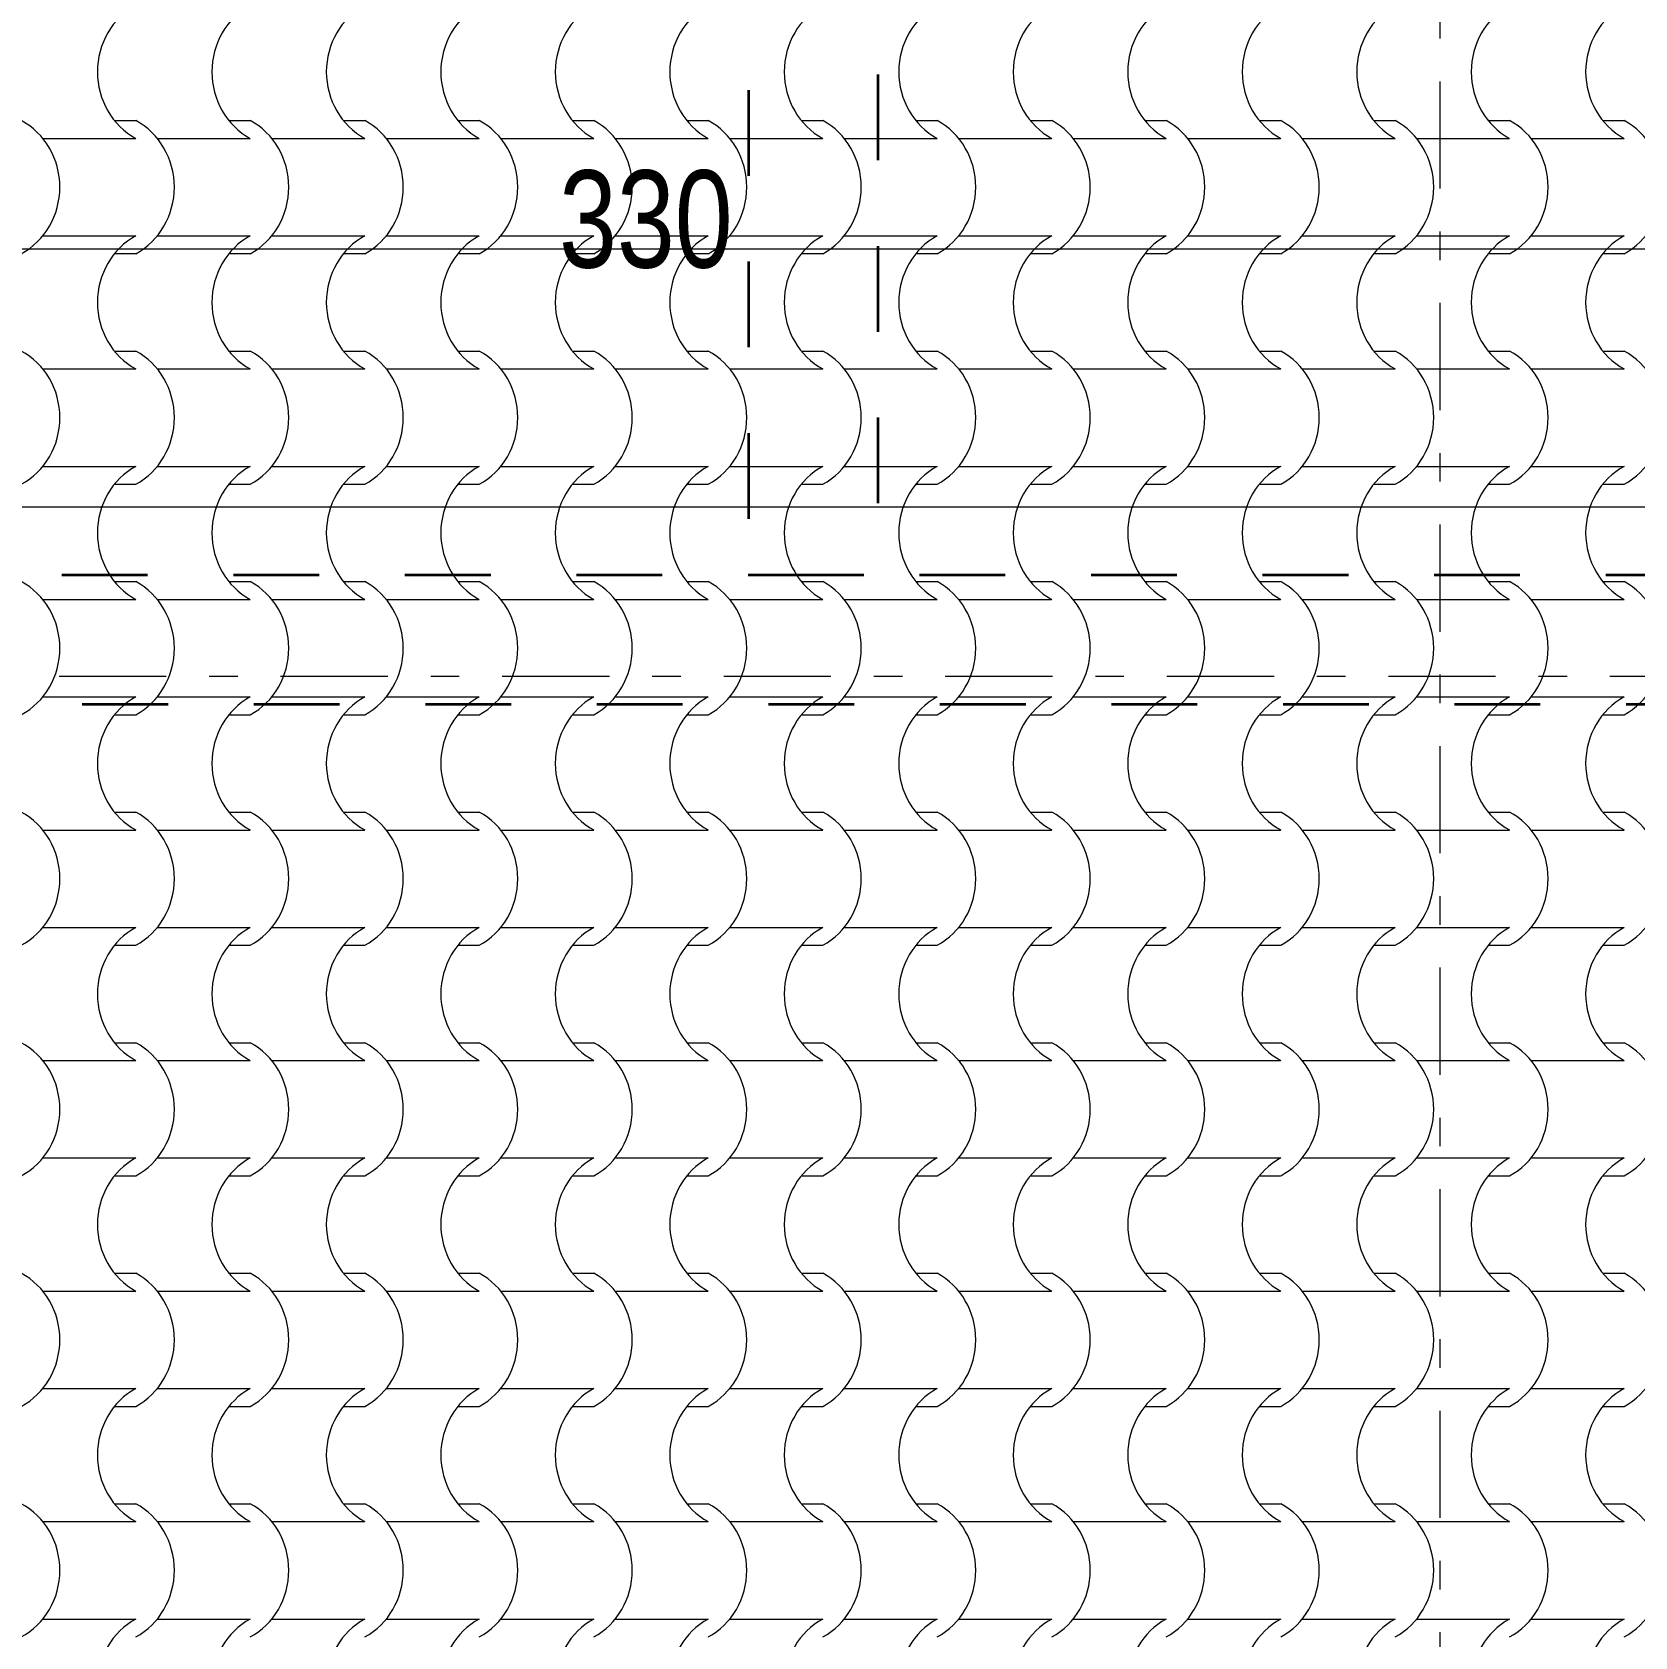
# Model space of a CAD drawing. Extents: x 1230 to 300706, y -1407 to 36108.
# Drawn here: x 247057 to 249034, y 9040 to 11020 of the extents above; entities that cross this region are included whole.
import ezdxf

# ---------------------------------------------------------------- set-up
doc = ezdxf.new("R2010")
doc.units = 0
doc.header["$LTSCALE"] = 5
doc.header["$MEASUREMENT"] = 0
doc.set_wipeout_variables(frame=1)
for name, pattern in [('- Двойно прекъснати линии', [1093.611073, 529.166651, -211.666656, 141.111112, -211.666656]), ('- Прекъснати линия', [423.333333, 211.666667, -211.666667]), ('Wipeout_Contour', [100000, 0, -100000])]:
    doc.linetypes.add(name, pattern=pattern)
for name, color, linetype, lineweight in [('1', 255, 'Continuous', 13), ('102', 254, 'Continuous', 15), ('41', 7, 'Continuous', 35), ('85', 254, 'Continuous', 20)]:
    doc.layers.add(name, color=color, linetype=linetype, lineweight=lineweight)
doc.layers.add('65', color=7, linetype='Continuous', lineweight=20, true_color=0x4e4e4e)
doc.styles.add('GENERATED_STYLE_6', font='Cambria Math.ttf')

# ---------------------------------------------------------------- blocks, each defined once
blk = doc.blocks.new('*X44')
at = {"layer": '102', "color": 254, "linetype": 'Continuous', "lineweight": 15}
for p, q in [((228.149, 173.711), (228.676, 173.711)), ((230.975, 173.711), (231.501, 173.711)), ((233.8, 173.711), (234.327, 173.711)), ((236.625, 173.711), (237.152, 173.711)), ((239.451, 173.711), (239.978, 173.711)), ((242.276, 173.711), (242.803, 173.711)), ((245.102, 173.711), (245.628, 173.711)), ((247.927, 173.711), (248.454, 173.711)), ((250.752, 173.711), (251.279, 173.711)), ((253.578, 173.711), (254.105, 173.711)), ((256.403, 173.711), (256.93, 173.711)), ((259.229, 173.711), (259.755, 173.711)), ((262.054, 173.711), (262.581, 173.711)), ((264.879, 173.711), (265.406, 173.711)), ((226.384, 173.271), (227.53, 173.271)), ((227.53, 173.271), (228.676, 173.271)), ((229.21, 173.271), (230.356, 173.271)), ((230.356, 173.271), (231.501, 173.271)), ((232.035, 173.271), (233.181, 173.271)), ((233.181, 173.271), (234.327, 173.271)), ((234.86, 173.271), (236.006, 173.271)), ((236.006, 173.271), (237.152, 173.271)), ((237.686, 173.271), (238.832, 173.271)), ((238.832, 173.271), (239.978, 173.271)), ((240.511, 173.271), (241.657, 173.271)), ((241.657, 173.271), (242.803, 173.271)), ((243.337, 173.271), (244.483, 173.271)), ((244.483, 173.271), (245.628, 173.271)), ((246.162, 173.271), (247.308, 173.271)), ((247.308, 173.271), (248.454, 173.271)), ((248.987, 173.271), (250.133, 173.271)), ((250.133, 173.271), (251.279, 173.271)), ((251.813, 173.271), (252.959, 173.271)), ((252.959, 173.271), (254.105, 173.271)), ((254.638, 173.271), (255.784, 173.271)), ((255.784, 173.271), (256.93, 173.271)), ((257.464, 173.271), (258.609, 173.271)), ((258.609, 173.271), (259.755, 173.271)), ((260.289, 173.271), (261.435, 173.271)), ((261.435, 173.271), (262.581, 173.271)), ((263.114, 173.271), (264.26, 173.271)), ((264.26, 173.271), (265.406, 173.271)), ((226.384, 170.866), (227.53, 170.866)), ((227.53, 170.866), (228.676, 170.866)), ((229.21, 170.866), (230.356, 170.866)), ((230.356, 170.866), (231.501, 170.866)), ((232.035, 170.866), (233.181, 170.866)), ((233.181, 170.866), (234.327, 170.866)), ((234.86, 170.866), (236.006, 170.866)), ((236.006, 170.866), (237.152, 170.866)), ((237.686, 170.866), (238.832, 170.866)), ((238.832, 170.866), (239.978, 170.866)), ((240.511, 170.866), (241.657, 170.866)), ((241.657, 170.866), (242.803, 170.866)), ((243.337, 170.866), (244.483, 170.866)), ((244.483, 170.866), (245.628, 170.866)), ((246.162, 170.866), (247.308, 170.866)), ((247.308, 170.866), (248.454, 170.866)), ((248.987, 170.866), (250.133, 170.866)), ((250.133, 170.866), (251.279, 170.866)), ((251.813, 170.866), (252.959, 170.866)), ((252.959, 170.866), (254.105, 170.866)), ((254.638, 170.866), (255.784, 170.866)), ((255.784, 170.866), (256.93, 170.866)), ((257.464, 170.866), (258.609, 170.866)), ((258.609, 170.866), (259.755, 170.866)), ((260.289, 170.866), (261.435, 170.866)), ((261.435, 170.866), (262.581, 170.866)), ((263.114, 170.866), (264.26, 170.866)), ((264.26, 170.866), (265.406, 170.866)), ((228.149, 170.426), (228.676, 170.426)), ((230.975, 170.426), (231.501, 170.426)), ((233.8, 170.426), (234.327, 170.426)), ((236.625, 170.426), (237.152, 170.426)), ((239.451, 170.426), (239.978, 170.426)), ((242.276, 170.426), (242.803, 170.426)), ((245.102, 170.426), (245.628, 170.426)), ((247.927, 170.426), (248.454, 170.426)), ((250.752, 170.426), (251.279, 170.426)), ((253.578, 170.426), (254.105, 170.426)), ((256.403, 170.426), (256.93, 170.426)), ((259.229, 170.426), (259.755, 170.426)), ((262.054, 170.426), (262.581, 170.426)), ((264.879, 170.426), (265.406, 170.426)), ((228.149, 168.021), (228.676, 168.021)), ((230.975, 168.021), (231.501, 168.021)), ((233.8, 168.021), (234.327, 168.021)), ((236.625, 168.021), (237.152, 168.021)), ((239.451, 168.021), (239.978, 168.021)), ((242.276, 168.021), (242.803, 168.021)), ((245.102, 168.021), (245.628, 168.021)), ((247.927, 168.021), (248.454, 168.021)), ((250.752, 168.021), (251.279, 168.021)), ((253.578, 168.021), (254.105, 168.021)), ((256.403, 168.021), (256.93, 168.021)), ((259.229, 168.021), (259.755, 168.021)), ((262.054, 168.021), (262.581, 168.021)), ((264.879, 168.021), (265.406, 168.021)), ((226.384, 167.581), (227.53, 167.581)), ((227.53, 167.581), (228.676, 167.581)), ((229.21, 167.581), (230.356, 167.581)), ((230.356, 167.581), (231.501, 167.581)), ((232.035, 167.581), (233.181, 167.581)), ((233.181, 167.581), (234.327, 167.581)), ((234.86, 167.581), (236.006, 167.581)), ((236.006, 167.581), (237.152, 167.581)), ((237.686, 167.581), (238.832, 167.581)), ((238.832, 167.581), (239.978, 167.581)), ((240.511, 167.581), (241.657, 167.581)), ((241.657, 167.581), (242.803, 167.581)), ((243.337, 167.581), (244.483, 167.581)), ((244.483, 167.581), (245.628, 167.581)), ((246.162, 167.581), (247.308, 167.581)), ((247.308, 167.581), (248.454, 167.581)), ((248.987, 167.581), (250.133, 167.581)), ((250.133, 167.581), (251.279, 167.581)), ((251.813, 167.581), (252.959, 167.581)), ((252.959, 167.581), (254.105, 167.581)), ((254.638, 167.581), (255.784, 167.581)), ((255.784, 167.581), (256.93, 167.581)), ((257.464, 167.581), (258.609, 167.581)), ((258.609, 167.581), (259.755, 167.581)), ((260.289, 167.581), (261.435, 167.581)), ((261.435, 167.581), (262.581, 167.581)), ((263.114, 167.581), (264.26, 167.581)), ((264.26, 167.581), (265.406, 167.581)), ((226.384, 165.176), (227.53, 165.176)), ((227.53, 165.176), (228.676, 165.176)), ((229.21, 165.176), (230.356, 165.176)), ((230.356, 165.176), (231.501, 165.176)), ((232.035, 165.176), (233.181, 165.176)), ((233.181, 165.176), (234.327, 165.176)), ((234.86, 165.176), (236.006, 165.176)), ((236.006, 165.176), (237.152, 165.176)), ((237.686, 165.176), (238.832, 165.176)), ((238.832, 165.176), (239.978, 165.176)), ((240.511, 165.176), (241.657, 165.176)), ((241.657, 165.176), (242.803, 165.176)), ((243.337, 165.176), (244.483, 165.176)), ((244.483, 165.176), (245.628, 165.176)), ((246.162, 165.176), (247.308, 165.176)), ((247.308, 165.176), (248.454, 165.176)), ((248.987, 165.176), (250.133, 165.176)), ((250.133, 165.176), (251.279, 165.176)), ((251.813, 165.176), (252.959, 165.176)), ((252.959, 165.176), (254.105, 165.176)), ((254.638, 165.176), (255.784, 165.176)), ((255.784, 165.176), (256.93, 165.176)), ((257.464, 165.176), (258.609, 165.176)), ((258.609, 165.176), (259.755, 165.176)), ((260.289, 165.176), (261.435, 165.176)), ((261.435, 165.176), (262.581, 165.176)), ((263.114, 165.176), (264.26, 165.176)), ((264.26, 165.176), (265.406, 165.176)), ((228.149, 164.736), (228.676, 164.736)), ((230.975, 164.736), (231.501, 164.736)), ((233.8, 164.736), (234.327, 164.736)), ((236.625, 164.736), (237.152, 164.736)), ((239.451, 164.736), (239.978, 164.736)), ((242.276, 164.736), (242.803, 164.736)), ((245.102, 164.736), (245.628, 164.736)), ((247.927, 164.736), (248.454, 164.736)), ((250.752, 164.736), (251.279, 164.736)), ((253.578, 164.736), (254.105, 164.736)), ((256.403, 164.736), (256.93, 164.736)), ((259.229, 164.736), (259.755, 164.736)), ((262.054, 164.736), (262.581, 164.736)), ((264.879, 164.736), (265.406, 164.736)), ((228.149, 162.332), (228.676, 162.332)), ((230.975, 162.332), (231.501, 162.332)), ((233.8, 162.332), (234.327, 162.332)), ((236.625, 162.332), (237.152, 162.332)), ((239.451, 162.332), (239.978, 162.332)), ((242.276, 162.332), (242.803, 162.332)), ((245.102, 162.332), (245.628, 162.332)), ((247.927, 162.332), (248.454, 162.332)), ((250.752, 162.332), (251.279, 162.332)), ((253.578, 162.332), (254.105, 162.332)), ((256.403, 162.332), (256.93, 162.332)), ((259.229, 162.332), (259.755, 162.332)), ((262.054, 162.332), (262.581, 162.332)), ((264.879, 162.332), (265.406, 162.332)), ((226.384, 161.892), (227.53, 161.892)), ((227.53, 161.892), (228.676, 161.892)), ((229.21, 161.892), (230.356, 161.892)), ((230.356, 161.892), (231.501, 161.892)), ((232.035, 161.892), (233.181, 161.892)), ((233.181, 161.892), (234.327, 161.892)), ((234.86, 161.892), (236.006, 161.892)), ((236.006, 161.892), (237.152, 161.892)), ((237.686, 161.892), (238.832, 161.892)), ((238.832, 161.892), (239.978, 161.892)), ((240.511, 161.892), (241.657, 161.892)), ((241.657, 161.892), (242.803, 161.892)), ((243.337, 161.892), (244.483, 161.892)), ((244.483, 161.892), (245.628, 161.892)), ((246.162, 161.892), (247.308, 161.892)), ((247.308, 161.892), (248.454, 161.892)), ((248.987, 161.892), (250.133, 161.892)), ((250.133, 161.892), (251.279, 161.892)), ((251.813, 161.892), (252.959, 161.892)), ((252.959, 161.892), (254.105, 161.892)), ((254.638, 161.892), (255.784, 161.892)), ((255.784, 161.892), (256.93, 161.892)), ((257.464, 161.892), (258.609, 161.892)), ((258.609, 161.892), (259.755, 161.892)), ((260.289, 161.892), (261.435, 161.892)), ((261.435, 161.892), (262.581, 161.892)), ((263.114, 161.892), (264.26, 161.892)), ((264.26, 161.892), (265.406, 161.892)), ((226.384, 159.487), (227.53, 159.487)), ((227.53, 159.487), (228.676, 159.487)), ((229.21, 159.487), (230.356, 159.487)), ((230.356, 159.487), (231.501, 159.487)), ((232.035, 159.487), (233.181, 159.487)), ((233.181, 159.487), (234.327, 159.487)), ((234.86, 159.487), (236.006, 159.487)), ((236.006, 159.487), (237.152, 159.487)), ((237.686, 159.487), (238.832, 159.487)), ((238.832, 159.487), (239.978, 159.487)), ((240.511, 159.487), (241.657, 159.487)), ((241.657, 159.487), (242.803, 159.487)), ((243.337, 159.487), (244.483, 159.487)), ((244.483, 159.487), (245.628, 159.487)), ((246.162, 159.487), (247.308, 159.487)), ((247.308, 159.487), (248.454, 159.487)), ((248.987, 159.487), (250.133, 159.487)), ((250.133, 159.487), (251.279, 159.487)), ((251.813, 159.487), (252.959, 159.487)), ((252.959, 159.487), (254.105, 159.487)), ((254.638, 159.487), (255.784, 159.487)), ((255.784, 159.487), (256.93, 159.487)), ((257.464, 159.487), (258.609, 159.487)), ((258.609, 159.487), (259.755, 159.487)), ((260.289, 159.487), (261.435, 159.487)), ((261.435, 159.487), (262.581, 159.487)), ((263.114, 159.487), (264.26, 159.487)), ((264.26, 159.487), (265.406, 159.487)), ((228.149, 159.047), (228.676, 159.047)), ((230.975, 159.047), (231.501, 159.047)), ((233.8, 159.047), (234.327, 159.047)), ((236.625, 159.047), (237.152, 159.047)), ((239.451, 159.047), (239.978, 159.047)), ((242.276, 159.047), (242.803, 159.047)), ((245.102, 159.047), (245.628, 159.047)), ((247.927, 159.047), (248.454, 159.047)), ((250.752, 159.047), (251.279, 159.047)), ((253.578, 159.047), (254.105, 159.047)), ((256.403, 159.047), (256.93, 159.047)), ((259.229, 159.047), (259.755, 159.047)), ((262.054, 159.047), (262.581, 159.047)), ((264.879, 159.047), (265.406, 159.047)), ((228.149, 156.642), (228.676, 156.642)), ((230.975, 156.642), (231.501, 156.642)), ((233.8, 156.642), (234.327, 156.642)), ((236.625, 156.642), (237.152, 156.642)), ((239.451, 156.642), (239.978, 156.642)), ((242.276, 156.642), (242.803, 156.642)), ((245.102, 156.642), (245.628, 156.642)), ((247.927, 156.642), (248.454, 156.642)), ((250.752, 156.642), (251.279, 156.642)), ((253.578, 156.642), (254.105, 156.642)), ((256.403, 156.642), (256.93, 156.642)), ((259.229, 156.642), (259.755, 156.642)), ((262.054, 156.642), (262.581, 156.642)), ((264.879, 156.642), (265.406, 156.642)), ((226.384, 156.202), (227.53, 156.202)), ((227.53, 156.202), (228.676, 156.202)), ((229.21, 156.202), (230.356, 156.202)), ((230.356, 156.202), (231.501, 156.202)), ((232.035, 156.202), (233.181, 156.202)), ((233.181, 156.202), (234.327, 156.202)), ((234.86, 156.202), (236.006, 156.202)), ((236.006, 156.202), (237.152, 156.202)), ((237.686, 156.202), (238.832, 156.202)), ((238.832, 156.202), (239.978, 156.202)), ((240.511, 156.202), (241.657, 156.202)), ((241.657, 156.202), (242.803, 156.202)), ((243.337, 156.202), (244.483, 156.202)), ((244.483, 156.202), (245.628, 156.202)), ((246.162, 156.202), (247.308, 156.202)), ((247.308, 156.202), (248.454, 156.202)), ((248.987, 156.202), (250.133, 156.202)), ((250.133, 156.202), (251.279, 156.202)), ((251.813, 156.202), (252.959, 156.202)), ((252.959, 156.202), (254.105, 156.202)), ((254.638, 156.202), (255.784, 156.202)), ((255.784, 156.202), (256.93, 156.202)), ((257.464, 156.202), (258.609, 156.202)), ((258.609, 156.202), (259.755, 156.202)), ((260.289, 156.202), (261.435, 156.202)), ((261.435, 156.202), (262.581, 156.202)), ((263.114, 156.202), (264.26, 156.202)), ((264.26, 156.202), (265.406, 156.202)), ((226.384, 153.797), (227.53, 153.797)), ((227.53, 153.797), (228.676, 153.797)), ((229.21, 153.797), (230.356, 153.797)), ((230.356, 153.797), (231.501, 153.797)), ((232.035, 153.797), (233.181, 153.797)), ((233.181, 153.797), (234.327, 153.797)), ((234.86, 153.797), (236.006, 153.797)), ((236.006, 153.797), (237.152, 153.797)), ((237.686, 153.797), (238.832, 153.797)), ((238.832, 153.797), (239.978, 153.797)), ((240.511, 153.797), (241.657, 153.797)), ((241.657, 153.797), (242.803, 153.797)), ((243.337, 153.797), (244.483, 153.797)), ((244.483, 153.797), (245.628, 153.797)), ((246.162, 153.797), (247.308, 153.797)), ((247.308, 153.797), (248.454, 153.797)), ((248.987, 153.797), (250.133, 153.797)), ((250.133, 153.797), (251.279, 153.797)), ((251.813, 153.797), (252.959, 153.797)), ((252.959, 153.797), (254.105, 153.797)), ((254.638, 153.797), (255.784, 153.797)), ((255.784, 153.797), (256.93, 153.797)), ((257.464, 153.797), (258.609, 153.797)), ((258.609, 153.797), (259.755, 153.797)), ((260.289, 153.797), (261.435, 153.797)), ((261.435, 153.797), (262.581, 153.797)), ((263.114, 153.797), (264.26, 153.797)), ((264.26, 153.797), (265.406, 153.797)), ((228.149, 153.357), (228.676, 153.357)), ((230.975, 153.357), (231.501, 153.357)), ((233.8, 153.357), (234.327, 153.357)), ((236.625, 153.357), (237.152, 153.357)), ((239.451, 153.357), (239.978, 153.357)), ((242.276, 153.357), (242.803, 153.357)), ((245.102, 153.357), (245.628, 153.357)), ((247.927, 153.357), (248.454, 153.357)), ((250.752, 153.357), (251.279, 153.357)), ((253.578, 153.357), (254.105, 153.357)), ((256.403, 153.357), (256.93, 153.357)), ((259.229, 153.357), (259.755, 153.357)), ((262.054, 153.357), (262.581, 153.357)), ((264.879, 153.357), (265.406, 153.357)), ((228.149, 150.952), (228.676, 150.952)), ((230.975, 150.952), (231.501, 150.952)), ((233.8, 150.952), (234.327, 150.952)), ((236.625, 150.952), (237.152, 150.952)), ((239.451, 150.952), (239.978, 150.952)), ((242.276, 150.952), (242.803, 150.952)), ((245.102, 150.952), (245.628, 150.952)), ((247.927, 150.952), (248.454, 150.952)), ((250.752, 150.952), (251.279, 150.952)), ((253.578, 150.952), (254.105, 150.952)), ((256.403, 150.952), (256.93, 150.952)), ((259.229, 150.952), (259.755, 150.952)), ((262.054, 150.952), (262.581, 150.952)), ((264.879, 150.952), (265.406, 150.952)), ((226.384, 150.512), (227.53, 150.512)), ((227.53, 150.512), (228.676, 150.512)), ((229.21, 150.512), (230.356, 150.512)), ((230.356, 150.512), (231.501, 150.512)), ((232.035, 150.512), (233.181, 150.512)), ((233.181, 150.512), (234.327, 150.512)), ((234.86, 150.512), (236.006, 150.512)), ((236.006, 150.512), (237.152, 150.512)), ((237.686, 150.512), (238.832, 150.512)), ((238.832, 150.512), (239.978, 150.512)), ((240.511, 150.512), (241.657, 150.512)), ((241.657, 150.512), (242.803, 150.512)), ((243.337, 150.512), (244.483, 150.512)), ((244.483, 150.512), (245.628, 150.512)), ((246.162, 150.512), (247.308, 150.512)), ((247.308, 150.512), (248.454, 150.512)), ((248.987, 150.512), (250.133, 150.512)), ((250.133, 150.512), (251.279, 150.512)), ((251.813, 150.512), (252.959, 150.512)), ((252.959, 150.512), (254.105, 150.512)), ((254.638, 150.512), (255.784, 150.512)), ((255.784, 150.512), (256.93, 150.512)), ((257.464, 150.512), (258.609, 150.512)), ((258.609, 150.512), (259.755, 150.512)), ((260.289, 150.512), (261.435, 150.512)), ((261.435, 150.512), (262.581, 150.512)), ((263.114, 150.512), (264.26, 150.512)), ((264.26, 150.512), (265.406, 150.512)), ((226.384, 148.108), (227.53, 148.108)), ((227.53, 148.108), (228.676, 148.108)), ((229.21, 148.108), (230.356, 148.108)), ((230.356, 148.108), (231.501, 148.108)), ((232.035, 148.108), (233.181, 148.108)), ((233.181, 148.108), (234.327, 148.108)), ((234.86, 148.108), (236.006, 148.108)), ((236.006, 148.108), (237.152, 148.108)), ((237.686, 148.108), (238.832, 148.108)), ((238.832, 148.108), (239.978, 148.108)), ((240.511, 148.108), (241.657, 148.108)), ((241.657, 148.108), (242.803, 148.108)), ((243.337, 148.108), (244.483, 148.108)), ((244.483, 148.108), (245.628, 148.108)), ((246.162, 148.108), (247.308, 148.108)), ((247.308, 148.108), (248.454, 148.108)), ((248.987, 148.108), (250.133, 148.108)), ((250.133, 148.108), (251.279, 148.108)), ((251.813, 148.108), (252.959, 148.108)), ((252.959, 148.108), (254.105, 148.108)), ((254.638, 148.108), (255.784, 148.108)), ((255.784, 148.108), (256.93, 148.108)), ((257.464, 148.108), (258.609, 148.108)), ((258.609, 148.108), (259.755, 148.108)), ((260.289, 148.108), (261.435, 148.108)), ((261.435, 148.108), (262.581, 148.108)), ((263.114, 148.108), (264.26, 148.108)), ((264.26, 148.108), (265.406, 148.108)), ((228.149, 147.668), (228.676, 147.668)), ((230.975, 147.668), (231.501, 147.668)), ((233.8, 147.668), (234.327, 147.668)), ((236.625, 147.668), (237.152, 147.668)), ((239.451, 147.668), (239.978, 147.668)), ((242.276, 147.668), (242.803, 147.668)), ((245.102, 147.668), (245.628, 147.668)), ((247.927, 147.668), (248.454, 147.668)), ((250.752, 147.668), (251.279, 147.668)), ((253.578, 147.668), (254.105, 147.668)), ((256.403, 147.668), (256.93, 147.668)), ((259.229, 147.668), (259.755, 147.668)), ((262.054, 147.668), (262.581, 147.668)), ((264.879, 147.668), (265.406, 147.668)), ((228.149, 145.263), (228.676, 145.263)), ((230.975, 145.263), (231.501, 145.263)), ((233.8, 145.263), (234.327, 145.263)), ((236.625, 145.263), (237.152, 145.263)), ((239.451, 145.263), (239.978, 145.263)), ((242.276, 145.263), (242.803, 145.263)), ((245.102, 145.263), (245.628, 145.263)), ((247.927, 145.263), (248.454, 145.263)), ((250.752, 145.263), (251.279, 145.263)), ((253.578, 145.263), (254.105, 145.263)), ((256.403, 145.263), (256.93, 145.263)), ((259.229, 145.263), (259.755, 145.263)), ((262.054, 145.263), (262.581, 145.263)), ((264.879, 145.263), (265.406, 145.263)), ((226.384, 144.823), (227.53, 144.823)), ((227.53, 144.823), (228.676, 144.823)), ((229.21, 144.823), (230.356, 144.823)), ((230.356, 144.823), (231.501, 144.823)), ((232.035, 144.823), (233.181, 144.823)), ((233.181, 144.823), (234.327, 144.823)), ((234.86, 144.823), (236.006, 144.823)), ((236.006, 144.823), (237.152, 144.823)), ((237.686, 144.823), (238.832, 144.823)), ((238.832, 144.823), (239.978, 144.823)), ((240.511, 144.823), (241.657, 144.823)), ((241.657, 144.823), (242.803, 144.823)), ((243.337, 144.823), (244.483, 144.823)), ((244.483, 144.823), (245.628, 144.823)), ((246.162, 144.823), (247.308, 144.823)), ((247.308, 144.823), (248.454, 144.823)), ((248.987, 144.823), (250.133, 144.823)), ((250.133, 144.823), (251.279, 144.823)), ((251.813, 144.823), (252.959, 144.823)), ((252.959, 144.823), (254.105, 144.823)), ((254.638, 144.823), (255.784, 144.823)), ((255.784, 144.823), (256.93, 144.823)), ((257.464, 144.823), (258.609, 144.823)), ((258.609, 144.823), (259.755, 144.823)), ((260.289, 144.823), (261.435, 144.823)), ((261.435, 144.823), (262.581, 144.823)), ((263.114, 144.823), (264.26, 144.823)), ((264.26, 144.823), (265.406, 144.823)), ((226.384, 142.418), (227.53, 142.418)), ((227.53, 142.418), (228.676, 142.418)), ((229.21, 142.418), (230.356, 142.418)), ((230.356, 142.418), (231.501, 142.418)), ((232.035, 142.418), (233.181, 142.418)), ((233.181, 142.418), (234.327, 142.418)), ((234.86, 142.418), (236.006, 142.418)), ((236.006, 142.418), (237.152, 142.418)), ((237.686, 142.418), (238.832, 142.418)), ((238.832, 142.418), (239.978, 142.418)), ((240.511, 142.418), (241.657, 142.418)), ((241.657, 142.418), (242.803, 142.418)), ((243.337, 142.418), (244.483, 142.418)), ((244.483, 142.418), (245.628, 142.418)), ((246.162, 142.418), (247.308, 142.418)), ((247.308, 142.418), (248.454, 142.418)), ((248.987, 142.418), (250.133, 142.418)), ((250.133, 142.418), (251.279, 142.418)), ((251.813, 142.418), (252.959, 142.418)), ((252.959, 142.418), (254.105, 142.418)), ((254.638, 142.418), (255.784, 142.418)), ((255.784, 142.418), (256.93, 142.418)), ((257.464, 142.418), (258.609, 142.418)), ((258.609, 142.418), (259.755, 142.418)), ((260.289, 142.418), (261.435, 142.418)), ((261.435, 142.418), (262.581, 142.418)), ((263.114, 142.418), (264.26, 142.418)), ((264.26, 142.418), (265.406, 142.418)), ((228.149, 141.978), (228.676, 141.978)), ((230.975, 141.978), (231.501, 141.978)), ((233.8, 141.978), (234.327, 141.978)), ((236.625, 141.978), (237.152, 141.978)), ((239.451, 141.978), (239.978, 141.978)), ((242.276, 141.978), (242.803, 141.978)), ((245.102, 141.978), (245.628, 141.978)), ((247.927, 141.978), (248.454, 141.978)), ((250.752, 141.978), (251.279, 141.978)), ((253.578, 141.978), (254.105, 141.978)), ((256.403, 141.978), (256.93, 141.978)), ((259.229, 141.978), (259.755, 141.978)), ((262.054, 141.978), (262.581, 141.978)), ((264.879, 141.978), (265.406, 141.978)), ((228.149, 139.573), (228.676, 139.573)), ((230.975, 139.573), (231.501, 139.573)), ((233.8, 139.573), (234.327, 139.573)), ((236.625, 139.573), (237.152, 139.573)), ((239.451, 139.573), (239.978, 139.573)), ((242.276, 139.573), (242.803, 139.573)), ((245.102, 139.573), (245.628, 139.573)), ((247.927, 139.573), (248.454, 139.573)), ((250.752, 139.573), (251.279, 139.573)), ((253.578, 139.573), (254.105, 139.573)), ((256.403, 139.573), (256.93, 139.573)), ((259.229, 139.573), (259.755, 139.573)), ((262.054, 139.573), (262.581, 139.573)), ((264.879, 139.573), (265.406, 139.573)), ((226.384, 139.133), (227.53, 139.133)), ((227.53, 139.133), (228.676, 139.133)), ((229.21, 139.133), (230.356, 139.133)), ((230.356, 139.133), (231.501, 139.133)), ((232.035, 139.133), (233.181, 139.133)), ((233.181, 139.133), (234.327, 139.133)), ((234.86, 139.133), (236.006, 139.133)), ((236.006, 139.133), (237.152, 139.133)), ((237.686, 139.133), (238.832, 139.133)), ((238.832, 139.133), (239.978, 139.133)), ((240.511, 139.133), (241.657, 139.133)), ((241.657, 139.133), (242.803, 139.133)), ((243.337, 139.133), (244.483, 139.133)), ((244.483, 139.133), (245.628, 139.133)), ((246.162, 139.133), (247.308, 139.133)), ((247.308, 139.133), (248.454, 139.133)), ((248.987, 139.133), (250.133, 139.133)), ((250.133, 139.133), (251.279, 139.133)), ((251.813, 139.133), (252.959, 139.133)), ((252.959, 139.133), (254.105, 139.133)), ((254.638, 139.133), (255.784, 139.133)), ((255.784, 139.133), (256.93, 139.133)), ((257.464, 139.133), (258.609, 139.133)), ((258.609, 139.133), (259.755, 139.133)), ((260.289, 139.133), (261.435, 139.133)), ((261.435, 139.133), (262.581, 139.133)), ((263.114, 139.133), (264.26, 139.133)), ((264.26, 139.133), (265.406, 139.133)), ((226.384, 136.728), (227.53, 136.728)), ((227.53, 136.728), (228.676, 136.728)), ((229.21, 136.728), (230.356, 136.728)), ((230.356, 136.728), (231.501, 136.728)), ((232.035, 136.728), (233.181, 136.728)), ((233.181, 136.728), (234.327, 136.728)), ((234.86, 136.728), (236.006, 136.728)), ((236.006, 136.728), (237.152, 136.728)), ((237.686, 136.728), (238.832, 136.728)), ((238.832, 136.728), (239.978, 136.728)), ((240.511, 136.728), (241.657, 136.728)), ((241.657, 136.728), (242.803, 136.728)), ((243.337, 136.728), (244.483, 136.728)), ((244.483, 136.728), (245.628, 136.728)), ((246.162, 136.728), (247.308, 136.728)), ((247.308, 136.728), (248.454, 136.728)), ((248.987, 136.728), (250.133, 136.728)), ((250.133, 136.728), (251.279, 136.728)), ((251.813, 136.728), (252.959, 136.728)), ((252.959, 136.728), (254.105, 136.728)), ((254.638, 136.728), (255.784, 136.728)), ((255.784, 136.728), (256.93, 136.728)), ((257.464, 136.728), (258.609, 136.728)), ((258.609, 136.728), (259.755, 136.728)), ((260.289, 136.728), (261.435, 136.728)), ((261.435, 136.728), (262.581, 136.728)), ((263.114, 136.728), (264.26, 136.728)), ((264.26, 136.728), (265.406, 136.728))]:
    blk.add_line(p, q, dxfattribs=at)
for centre, major_axis, start_param, end_param in [((229.465, 174.908), (0, 1.849), 0.471039, 1.56782), ((232.29, 174.908), (0, 1.849), 0.471039, 1.56782), ((235.115, 174.908), (0, 1.849), 0.471039, 1.56782), ((237.941, 174.908), (0, 1.849), 0.471039, 1.56782), ((240.766, 174.908), (0, 1.849), 0.471039, 1.56782), ((243.592, 174.908), (0, 1.849), 0.471039, 1.56782), ((246.417, 174.908), (0, 1.849), 0.471039, 1.56782), ((249.242, 174.908), (0, 1.849), 0.471039, 1.56782), ((252.068, 174.908), (0, 1.849), 0.471039, 1.56782), ((254.893, 174.908), (0, 1.849), 0.471039, 1.56782), ((257.719, 174.908), (0, 1.849), 0.471039, 1.56782), ((260.544, 174.908), (0, 1.849), 0.471039, 1.56782), ((263.369, 174.908), (0, 1.849), 0.471039, 1.56782), ((266.195, 174.908), (0, 1.849), 0.471039, 1.56782), ((229.465, 174.919), (0, 1.849), 1.573772, 2.670554), ((232.29, 174.919), (0, 1.849), 1.573772, 2.670554), ((235.115, 174.919), (0, 1.849), 1.573772, 2.670554), ((237.941, 174.919), (0, 1.849), 1.573772, 2.670554), ((240.766, 174.919), (0, 1.849), 1.573772, 2.670554), ((243.592, 174.919), (0, 1.849), 1.573772, 2.670554), ((246.417, 174.919), (0, 1.849), 1.573772, 2.670554), ((249.242, 174.919), (0, 1.849), 1.573772, 2.670554), ((252.068, 174.919), (0, 1.849), 1.573772, 2.670554), ((254.893, 174.919), (0, 1.849), 1.573772, 2.670554), ((257.719, 174.919), (0, 1.849), 1.573772, 2.670554), ((260.544, 174.919), (0, 1.849), 1.573772, 2.670554), ((263.369, 174.919), (0, 1.849), 1.573772, 2.670554), ((266.195, 174.919), (0, 1.849), 1.573772, 2.670554), ((225.074, 172.068), (0, 1.839), 3.607672, 5.817106), ((227.9, 172.068), (0, 1.839), 3.607672, 5.817106), ((230.725, 172.068), (0, 1.839), 3.607672, 5.817106), ((233.55, 172.068), (0, 1.839), 3.607672, 5.817106), ((236.376, 172.068), (0, 1.839), 3.607672, 5.817106), ((239.201, 172.068), (0, 1.839), 3.607672, 5.817106), ((242.027, 172.068), (0, 1.839), 3.607672, 5.817106), ((244.852, 172.068), (0, 1.839), 3.607672, 5.817106), ((247.677, 172.068), (0, 1.839), 3.607672, 5.817106), ((250.503, 172.068), (0, 1.839), 3.607672, 5.817106), ((253.328, 172.068), (0, 1.839), 3.607672, 5.817106), ((256.154, 172.068), (0, 1.839), 3.607672, 5.817106), ((258.979, 172.068), (0, 1.839), 3.607672, 5.817106), ((261.804, 172.068), (0, 1.839), 3.607672, 5.817106), ((264.63, 172.068), (0, 1.839), 3.607672, 5.817106), ((229.465, 169.218), (0, 1.849), 0.471039, 1.56782), ((232.29, 169.218), (0, 1.849), 0.471039, 1.56782), ((235.115, 169.218), (0, 1.849), 0.471039, 1.56782), ((237.941, 169.218), (0, 1.849), 0.471039, 1.56782), ((240.766, 169.218), (0, 1.849), 0.471039, 1.56782), ((243.592, 169.218), (0, 1.849), 0.471039, 1.56782), ((246.417, 169.218), (0, 1.849), 0.471039, 1.56782), ((249.242, 169.218), (0, 1.849), 0.471039, 1.56782), ((252.068, 169.218), (0, 1.849), 0.471039, 1.56782), ((254.893, 169.218), (0, 1.849), 0.471039, 1.56782), ((257.719, 169.218), (0, 1.849), 0.471039, 1.56782), ((260.544, 169.218), (0, 1.849), 0.471039, 1.56782), ((263.369, 169.218), (0, 1.849), 0.471039, 1.56782), ((266.195, 169.218), (0, 1.849), 0.471039, 1.56782), ((229.465, 169.229), (0, 1.849), 1.573772, 2.670554), ((232.29, 169.229), (0, 1.849), 1.573772, 2.670554), ((235.115, 169.229), (0, 1.849), 1.573772, 2.670554), ((237.941, 169.229), (0, 1.849), 1.573772, 2.670554), ((240.766, 169.229), (0, 1.849), 1.573772, 2.670554), ((243.592, 169.229), (0, 1.849), 1.573772, 2.670554), ((246.417, 169.229), (0, 1.849), 1.573772, 2.670554), ((249.242, 169.229), (0, 1.849), 1.573772, 2.670554), ((252.068, 169.229), (0, 1.849), 1.573772, 2.670554), ((254.893, 169.229), (0, 1.849), 1.573772, 2.670554), ((257.719, 169.229), (0, 1.849), 1.573772, 2.670554), ((260.544, 169.229), (0, 1.849), 1.573772, 2.670554), ((263.369, 169.229), (0, 1.849), 1.573772, 2.670554), ((266.195, 169.229), (0, 1.849), 1.573772, 2.670554), ((225.074, 166.379), (0, 1.839), 3.607672, 5.817106), ((227.9, 166.379), (0, 1.839), 3.607672, 5.817106), ((230.725, 166.379), (0, 1.839), 3.607672, 5.817106), ((233.55, 166.379), (0, 1.839), 3.607672, 5.817106), ((236.376, 166.379), (0, 1.839), 3.607672, 5.817106), ((239.201, 166.379), (0, 1.839), 3.607672, 5.817106), ((242.027, 166.379), (0, 1.839), 3.607672, 5.817106), ((244.852, 166.379), (0, 1.839), 3.607672, 5.817106), ((247.677, 166.379), (0, 1.839), 3.607672, 5.817106), ((250.503, 166.379), (0, 1.839), 3.607672, 5.817106), ((253.328, 166.379), (0, 1.839), 3.607672, 5.817106), ((256.154, 166.379), (0, 1.839), 3.607672, 5.817106), ((258.979, 166.379), (0, 1.839), 3.607672, 5.817106), ((261.804, 166.379), (0, 1.839), 3.607672, 5.817106), ((264.63, 166.379), (0, 1.839), 3.607672, 5.817106), ((229.465, 163.529), (0, 1.849), 0.471039, 1.56782), ((232.29, 163.529), (0, 1.849), 0.471039, 1.56782), ((235.115, 163.529), (0, 1.849), 0.471039, 1.56782), ((237.941, 163.529), (0, 1.849), 0.471039, 1.56782), ((240.766, 163.529), (0, 1.849), 0.471039, 1.56782), ((243.592, 163.529), (0, 1.849), 0.471039, 1.56782), ((246.417, 163.529), (0, 1.849), 0.471039, 1.56782), ((249.242, 163.529), (0, 1.849), 0.471039, 1.56782), ((252.068, 163.529), (0, 1.849), 0.471039, 1.56782), ((254.893, 163.529), (0, 1.849), 0.471039, 1.56782), ((257.719, 163.529), (0, 1.849), 0.471039, 1.56782), ((260.544, 163.529), (0, 1.849), 0.471039, 1.56782), ((263.369, 163.529), (0, 1.849), 0.471039, 1.56782), ((266.195, 163.529), (0, 1.849), 0.471039, 1.56782), ((229.465, 163.54), (0, 1.849), 1.573772, 2.670554), ((232.29, 163.54), (0, 1.849), 1.573772, 2.670554), ((235.115, 163.54), (0, 1.849), 1.573772, 2.670554), ((237.941, 163.54), (0, 1.849), 1.573772, 2.670554), ((240.766, 163.54), (0, 1.849), 1.573772, 2.670554), ((243.592, 163.54), (0, 1.849), 1.573772, 2.670554), ((246.417, 163.54), (0, 1.849), 1.573772, 2.670554), ((249.242, 163.54), (0, 1.849), 1.573772, 2.670554), ((252.068, 163.54), (0, 1.849), 1.573772, 2.670554), ((254.893, 163.54), (0, 1.849), 1.573772, 2.670554), ((257.719, 163.54), (0, 1.849), 1.573772, 2.670554), ((260.544, 163.54), (0, 1.849), 1.573772, 2.670554), ((263.369, 163.54), (0, 1.849), 1.573772, 2.670554), ((266.195, 163.54), (0, 1.849), 1.573772, 2.670554), ((225.074, 160.689), (0, 1.839), 3.607672, 5.817106), ((227.9, 160.689), (0, 1.839), 3.607672, 5.817106), ((230.725, 160.689), (0, 1.839), 3.607672, 5.817106), ((233.55, 160.689), (0, 1.839), 3.607672, 5.817106), ((236.376, 160.689), (0, 1.839), 3.607672, 5.817106), ((239.201, 160.689), (0, 1.839), 3.607672, 5.817106), ((242.027, 160.689), (0, 1.839), 3.607672, 5.817106), ((244.852, 160.689), (0, 1.839), 3.607672, 5.817106), ((247.677, 160.689), (0, 1.839), 3.607672, 5.817106), ((250.503, 160.689), (0, 1.839), 3.607672, 5.817106), ((253.328, 160.689), (0, 1.839), 3.607672, 5.817106), ((256.154, 160.689), (0, 1.839), 3.607672, 5.817106), ((258.979, 160.689), (0, 1.839), 3.607672, 5.817106), ((261.804, 160.689), (0, 1.839), 3.607672, 5.817106), ((264.63, 160.689), (0, 1.839), 3.607672, 5.817106), ((229.465, 157.839), (0, 1.849), 0.471039, 1.56782), ((232.29, 157.839), (0, 1.849), 0.471039, 1.56782), ((235.115, 157.839), (0, 1.849), 0.471039, 1.56782), ((237.941, 157.839), (0, 1.849), 0.471039, 1.56782), ((240.766, 157.839), (0, 1.849), 0.471039, 1.56782), ((243.592, 157.839), (0, 1.849), 0.471039, 1.56782), ((246.417, 157.839), (0, 1.849), 0.471039, 1.56782), ((249.242, 157.839), (0, 1.849), 0.471039, 1.56782), ((252.068, 157.839), (0, 1.849), 0.471039, 1.56782), ((254.893, 157.839), (0, 1.849), 0.471039, 1.56782), ((257.719, 157.839), (0, 1.849), 0.471039, 1.56782), ((260.544, 157.839), (0, 1.849), 0.471039, 1.56782), ((263.369, 157.839), (0, 1.849), 0.471039, 1.56782), ((266.195, 157.839), (0, 1.849), 0.471039, 1.56782), ((229.465, 157.85), (0, 1.849), 1.573772, 2.670554), ((232.29, 157.85), (0, 1.849), 1.573772, 2.670554), ((235.115, 157.85), (0, 1.849), 1.573772, 2.670554), ((237.941, 157.85), (0, 1.849), 1.573772, 2.670554), ((240.766, 157.85), (0, 1.849), 1.573772, 2.670554), ((243.592, 157.85), (0, 1.849), 1.573772, 2.670554), ((246.417, 157.85), (0, 1.849), 1.573772, 2.670554), ((249.242, 157.85), (0, 1.849), 1.573772, 2.670554), ((252.068, 157.85), (0, 1.849), 1.573772, 2.670554), ((254.893, 157.85), (0, 1.849), 1.573772, 2.670554), ((257.719, 157.85), (0, 1.849), 1.573772, 2.670554), ((260.544, 157.85), (0, 1.849), 1.573772, 2.670554), ((263.369, 157.85), (0, 1.849), 1.573772, 2.670554), ((266.195, 157.85), (0, 1.849), 1.573772, 2.670554), ((225.074, 155), (0, 1.839), 3.607672, 5.817106), ((227.9, 155), (0, 1.839), 3.607672, 5.817106), ((230.725, 155), (0, 1.839), 3.607672, 5.817106), ((233.55, 155), (0, 1.839), 3.607672, 5.817106), ((236.376, 155), (0, 1.839), 3.607672, 5.817106), ((239.201, 155), (0, 1.839), 3.607672, 5.817106), ((242.027, 155), (0, 1.839), 3.607672, 5.817106), ((244.852, 155), (0, 1.839), 3.607672, 5.817106), ((247.677, 155), (0, 1.839), 3.607672, 5.817106), ((250.503, 155), (0, 1.839), 3.607672, 5.817106), ((253.328, 155), (0, 1.839), 3.607672, 5.817106), ((256.154, 155), (0, 1.839), 3.607672, 5.817106), ((258.979, 155), (0, 1.839), 3.607672, 5.817106), ((261.804, 155), (0, 1.839), 3.607672, 5.817106), ((264.63, 155), (0, 1.839), 3.607672, 5.817106), ((229.465, 152.149), (0, 1.849), 0.471039, 1.56782), ((232.29, 152.149), (0, 1.849), 0.471039, 1.56782), ((235.115, 152.149), (0, 1.849), 0.471039, 1.56782), ((237.941, 152.149), (0, 1.849), 0.471039, 1.56782), ((240.766, 152.149), (0, 1.849), 0.471039, 1.56782), ((243.592, 152.149), (0, 1.849), 0.471039, 1.56782), ((246.417, 152.149), (0, 1.849), 0.471039, 1.56782), ((249.242, 152.149), (0, 1.849), 0.471039, 1.56782), ((252.068, 152.149), (0, 1.849), 0.471039, 1.56782), ((254.893, 152.149), (0, 1.849), 0.471039, 1.56782), ((257.719, 152.149), (0, 1.849), 0.471039, 1.56782), ((260.544, 152.149), (0, 1.849), 0.471039, 1.56782), ((263.369, 152.149), (0, 1.849), 0.471039, 1.56782), ((266.195, 152.149), (0, 1.849), 0.471039, 1.56782), ((229.465, 152.16), (0, 1.849), 1.573772, 2.670554), ((232.29, 152.16), (0, 1.849), 1.573772, 2.670554), ((235.115, 152.16), (0, 1.849), 1.573772, 2.670554), ((237.941, 152.16), (0, 1.849), 1.573772, 2.670554), ((240.766, 152.16), (0, 1.849), 1.573772, 2.670554), ((243.592, 152.16), (0, 1.849), 1.573772, 2.670554), ((246.417, 152.16), (0, 1.849), 1.573772, 2.670554), ((249.242, 152.16), (0, 1.849), 1.573772, 2.670554), ((252.068, 152.16), (0, 1.849), 1.573772, 2.670554), ((254.893, 152.16), (0, 1.849), 1.573772, 2.670554), ((257.719, 152.16), (0, 1.849), 1.573772, 2.670554), ((260.544, 152.16), (0, 1.849), 1.573772, 2.670554), ((263.369, 152.16), (0, 1.849), 1.573772, 2.670554), ((266.195, 152.16), (0, 1.849), 1.573772, 2.670554), ((225.074, 149.31), (0, 1.839), 3.607672, 5.817106), ((227.9, 149.31), (0, 1.839), 3.607672, 5.817106), ((230.725, 149.31), (0, 1.839), 3.607672, 5.817106), ((233.55, 149.31), (0, 1.839), 3.607672, 5.817106), ((236.376, 149.31), (0, 1.839), 3.607672, 5.817106), ((239.201, 149.31), (0, 1.839), 3.607672, 5.817106), ((242.027, 149.31), (0, 1.839), 3.607672, 5.817106), ((244.852, 149.31), (0, 1.839), 3.607672, 5.817106), ((247.677, 149.31), (0, 1.839), 3.607672, 5.817106), ((250.503, 149.31), (0, 1.839), 3.607672, 5.817106), ((253.328, 149.31), (0, 1.839), 3.607672, 5.817106), ((256.154, 149.31), (0, 1.839), 3.607672, 5.817106), ((258.979, 149.31), (0, 1.839), 3.607672, 5.817106), ((261.804, 149.31), (0, 1.839), 3.607672, 5.817106), ((264.63, 149.31), (0, 1.839), 3.607672, 5.817106), ((229.465, 146.46), (0, 1.849), 0.471039, 1.56782), ((232.29, 146.46), (0, 1.849), 0.471039, 1.56782), ((235.115, 146.46), (0, 1.849), 0.471039, 1.56782), ((237.941, 146.46), (0, 1.849), 0.471039, 1.56782), ((240.766, 146.46), (0, 1.849), 0.471039, 1.56782), ((243.592, 146.46), (0, 1.849), 0.471039, 1.56782), ((246.417, 146.46), (0, 1.849), 0.471039, 1.56782), ((249.242, 146.46), (0, 1.849), 0.471039, 1.56782), ((252.068, 146.46), (0, 1.849), 0.471039, 1.56782), ((254.893, 146.46), (0, 1.849), 0.471039, 1.56782), ((257.719, 146.46), (0, 1.849), 0.471039, 1.56782), ((260.544, 146.46), (0, 1.849), 0.471039, 1.56782), ((263.369, 146.46), (0, 1.849), 0.471039, 1.56782), ((266.195, 146.46), (0, 1.849), 0.471039, 1.56782), ((229.465, 146.471), (0, 1.849), 1.573772, 2.670554), ((232.29, 146.471), (0, 1.849), 1.573772, 2.670554), ((235.115, 146.471), (0, 1.849), 1.573772, 2.670554), ((237.941, 146.471), (0, 1.849), 1.573772, 2.670554), ((240.766, 146.471), (0, 1.849), 1.573772, 2.670554), ((243.592, 146.471), (0, 1.849), 1.573772, 2.670554), ((246.417, 146.471), (0, 1.849), 1.573772, 2.670554), ((249.242, 146.471), (0, 1.849), 1.573772, 2.670554), ((252.068, 146.471), (0, 1.849), 1.573772, 2.670554), ((254.893, 146.471), (0, 1.849), 1.573772, 2.670554), ((257.719, 146.471), (0, 1.849), 1.573772, 2.670554), ((260.544, 146.471), (0, 1.849), 1.573772, 2.670554), ((263.369, 146.471), (0, 1.849), 1.573772, 2.670554), ((266.195, 146.471), (0, 1.849), 1.573772, 2.670554), ((225.074, 143.62), (0, 1.839), 3.607672, 5.817106), ((227.9, 143.62), (0, 1.839), 3.607672, 5.817106), ((230.725, 143.62), (0, 1.839), 3.607672, 5.817106), ((233.55, 143.62), (0, 1.839), 3.607672, 5.817106), ((236.376, 143.62), (0, 1.839), 3.607672, 5.817106), ((239.201, 143.62), (0, 1.839), 3.607672, 5.817106), ((242.027, 143.62), (0, 1.839), 3.607672, 5.817106), ((244.852, 143.62), (0, 1.839), 3.607672, 5.817106), ((247.677, 143.62), (0, 1.839), 3.607672, 5.817106), ((250.503, 143.62), (0, 1.839), 3.607672, 5.817106), ((253.328, 143.62), (0, 1.839), 3.607672, 5.817106), ((256.154, 143.62), (0, 1.839), 3.607672, 5.817106), ((258.979, 143.62), (0, 1.839), 3.607672, 5.817106), ((261.804, 143.62), (0, 1.839), 3.607672, 5.817106), ((264.63, 143.62), (0, 1.839), 3.607672, 5.817106), ((229.465, 140.77), (0, 1.849), 0.471039, 1.56782), ((232.29, 140.77), (0, 1.849), 0.471039, 1.56782), ((235.115, 140.77), (0, 1.849), 0.471039, 1.56782), ((237.941, 140.77), (0, 1.849), 0.471039, 1.56782), ((240.766, 140.77), (0, 1.849), 0.471039, 1.56782), ((243.592, 140.77), (0, 1.849), 0.471039, 1.56782), ((246.417, 140.77), (0, 1.849), 0.471039, 1.56782), ((249.242, 140.77), (0, 1.849), 0.471039, 1.56782), ((252.068, 140.77), (0, 1.849), 0.471039, 1.56782), ((254.893, 140.77), (0, 1.849), 0.471039, 1.56782), ((257.719, 140.77), (0, 1.849), 0.471039, 1.56782), ((260.544, 140.77), (0, 1.849), 0.471039, 1.56782), ((263.369, 140.77), (0, 1.849), 0.471039, 1.56782), ((266.195, 140.77), (0, 1.849), 0.471039, 1.56782), ((229.465, 140.781), (0, 1.849), 1.573772, 2.670554), ((232.29, 140.781), (0, 1.849), 1.573772, 2.670554), ((235.115, 140.781), (0, 1.849), 1.573772, 2.670554), ((237.941, 140.781), (0, 1.849), 1.573772, 2.670554), ((240.766, 140.781), (0, 1.849), 1.573772, 2.670554), ((243.592, 140.781), (0, 1.849), 1.573772, 2.670554), ((246.417, 140.781), (0, 1.849), 1.573772, 2.670554), ((249.242, 140.781), (0, 1.849), 1.573772, 2.670554), ((252.068, 140.781), (0, 1.849), 1.573772, 2.670554), ((254.893, 140.781), (0, 1.849), 1.573772, 2.670554), ((257.719, 140.781), (0, 1.849), 1.573772, 2.670554), ((260.544, 140.781), (0, 1.849), 1.573772, 2.670554), ((263.369, 140.781), (0, 1.849), 1.573772, 2.670554), ((266.195, 140.781), (0, 1.849), 1.573772, 2.670554), ((225.074, 137.931), (0, 1.839), 3.607672, 5.817106), ((227.9, 137.931), (0, 1.839), 3.607672, 5.817106), ((230.725, 137.931), (0, 1.839), 3.607672, 5.817106), ((233.55, 137.931), (0, 1.839), 3.607672, 5.817106), ((236.376, 137.931), (0, 1.839), 3.607672, 5.817106), ((239.201, 137.931), (0, 1.839), 3.607672, 5.817106), ((242.027, 137.931), (0, 1.839), 3.607672, 5.817106), ((244.852, 137.931), (0, 1.839), 3.607672, 5.817106), ((247.677, 137.931), (0, 1.839), 3.607672, 5.817106), ((250.503, 137.931), (0, 1.839), 3.607672, 5.817106), ((253.328, 137.931), (0, 1.839), 3.607672, 5.817106), ((256.154, 137.931), (0, 1.839), 3.607672, 5.817106), ((258.979, 137.931), (0, 1.839), 3.607672, 5.817106), ((261.804, 137.931), (0, 1.839), 3.607672, 5.817106), ((264.63, 137.931), (0, 1.839), 3.607672, 5.817106), ((229.465, 135.081), (0, 1.849), 0.471039, 1.56782), ((232.29, 135.081), (0, 1.849), 0.471039, 1.56782), ((235.115, 135.081), (0, 1.849), 0.471039, 1.56782), ((237.941, 135.081), (0, 1.849), 0.471039, 1.56782), ((240.766, 135.081), (0, 1.849), 0.471039, 1.56782), ((243.592, 135.081), (0, 1.849), 0.471039, 1.56782), ((246.417, 135.081), (0, 1.849), 0.471039, 1.56782), ((249.242, 135.081), (0, 1.849), 0.471039, 1.56782), ((252.068, 135.081), (0, 1.849), 0.471039, 1.56782), ((254.893, 135.081), (0, 1.849), 0.471039, 1.56782), ((257.719, 135.081), (0, 1.849), 0.471039, 1.56782), ((260.544, 135.081), (0, 1.849), 0.471039, 1.56782), ((263.369, 135.081), (0, 1.849), 0.471039, 1.56782), ((266.195, 135.081), (0, 1.849), 0.471039, 1.56782)]:
    blk.add_ellipse(centre, major_axis=major_axis, ratio=0.939693, start_param=start_param, end_param=end_param, dxfattribs=at)

msp = doc.modelspace()

# ---------------------------------------------------------------- wipeouts: each hides what was drawn before it
at = {"color": 254, "linetype": 'Wipeout_Contour', "lineweight": 0, "ltscale": 1886.276001}
msp.add_wipeout([(252919.3, 13950.3), (246169.3, 13950.3), (246169.3, 7800.3), (246919.3, 7050.3), (252919.3, 7050.3), (249469.3, 10500.3)], dxfattribs=at)

# ---------------------------------------------------------------- next in the draw order: linework, layer by layer
at = {"layer": '1', "linetype": '- Двойно прекъснати линии', "lineweight": 13, "ltscale": 0.05}
for p, q in [((248793.9, 6726), (248793.9, 14150.5)), ((239434.5, 10225.3), (254120, 10225.3))]:
    msp.add_line(p, q, dxfattribs=at)
at = {"layer": '41', "color": 7, "linetype": '- Прекъснати линия', "lineweight": 35, "ltscale": 0.1, "flags": 128}
msp.add_lwpolyline([(247940.5, 13700.3), (247940.5, 10350.3), (248100.5, 10350.3), (248100.5, 13700.3)], close=True, dxfattribs=at)
for points in [[(245063.3, 7300.3), (245063.3, 10350.3), (251669.3, 10350.3)], [(251669.3, 10190.3), (245223.3, 10190.3), (245223.3, 10225.3), (245223.3, 7300.3)]]:
    msp.add_lwpolyline(points, dxfattribs=at)
at = {"layer": '85', "linetype": 'Continuous', "lineweight": 20, "ltscale": 0.05}
for p, q in [((246169.3, 10752.7), (249469.3, 10752.7)), ((239419.3, 10434.1), (253719.3, 10434.1))]:
    msp.add_line(p, q, dxfattribs=at)

# ---------------------------------------------------------------- next in the draw order: block references
at = {"layer": '65', "color": 251, "linetype": 'Continuous', "lineweight": 20, "true_color": 0x4e4e4e, "xscale": 50.00002355911847, "yscale": 50.00002355911847, "zscale": 50.00002355911847}
msp.add_blockref('*X44', (235750.7, 2225.4), dxfattribs=at)

# ---------------------------------------------------------------- next in the draw order: texts
at = {"layer": '1', "linetype": 'Continuous', "lineweight": 13, "insert": (247706.8, 10727.8), "char_height": 120, "attachment_point": 7, "style": 'GENERATED_STYLE_6'}
msp.add_mtext('\\A1;{\\W0.800000x;\\pql;\\fCentury Gothic|b0|i0|c0|p34;330}', dxfattribs=at)

doc.saveas('drawing.dxf')
